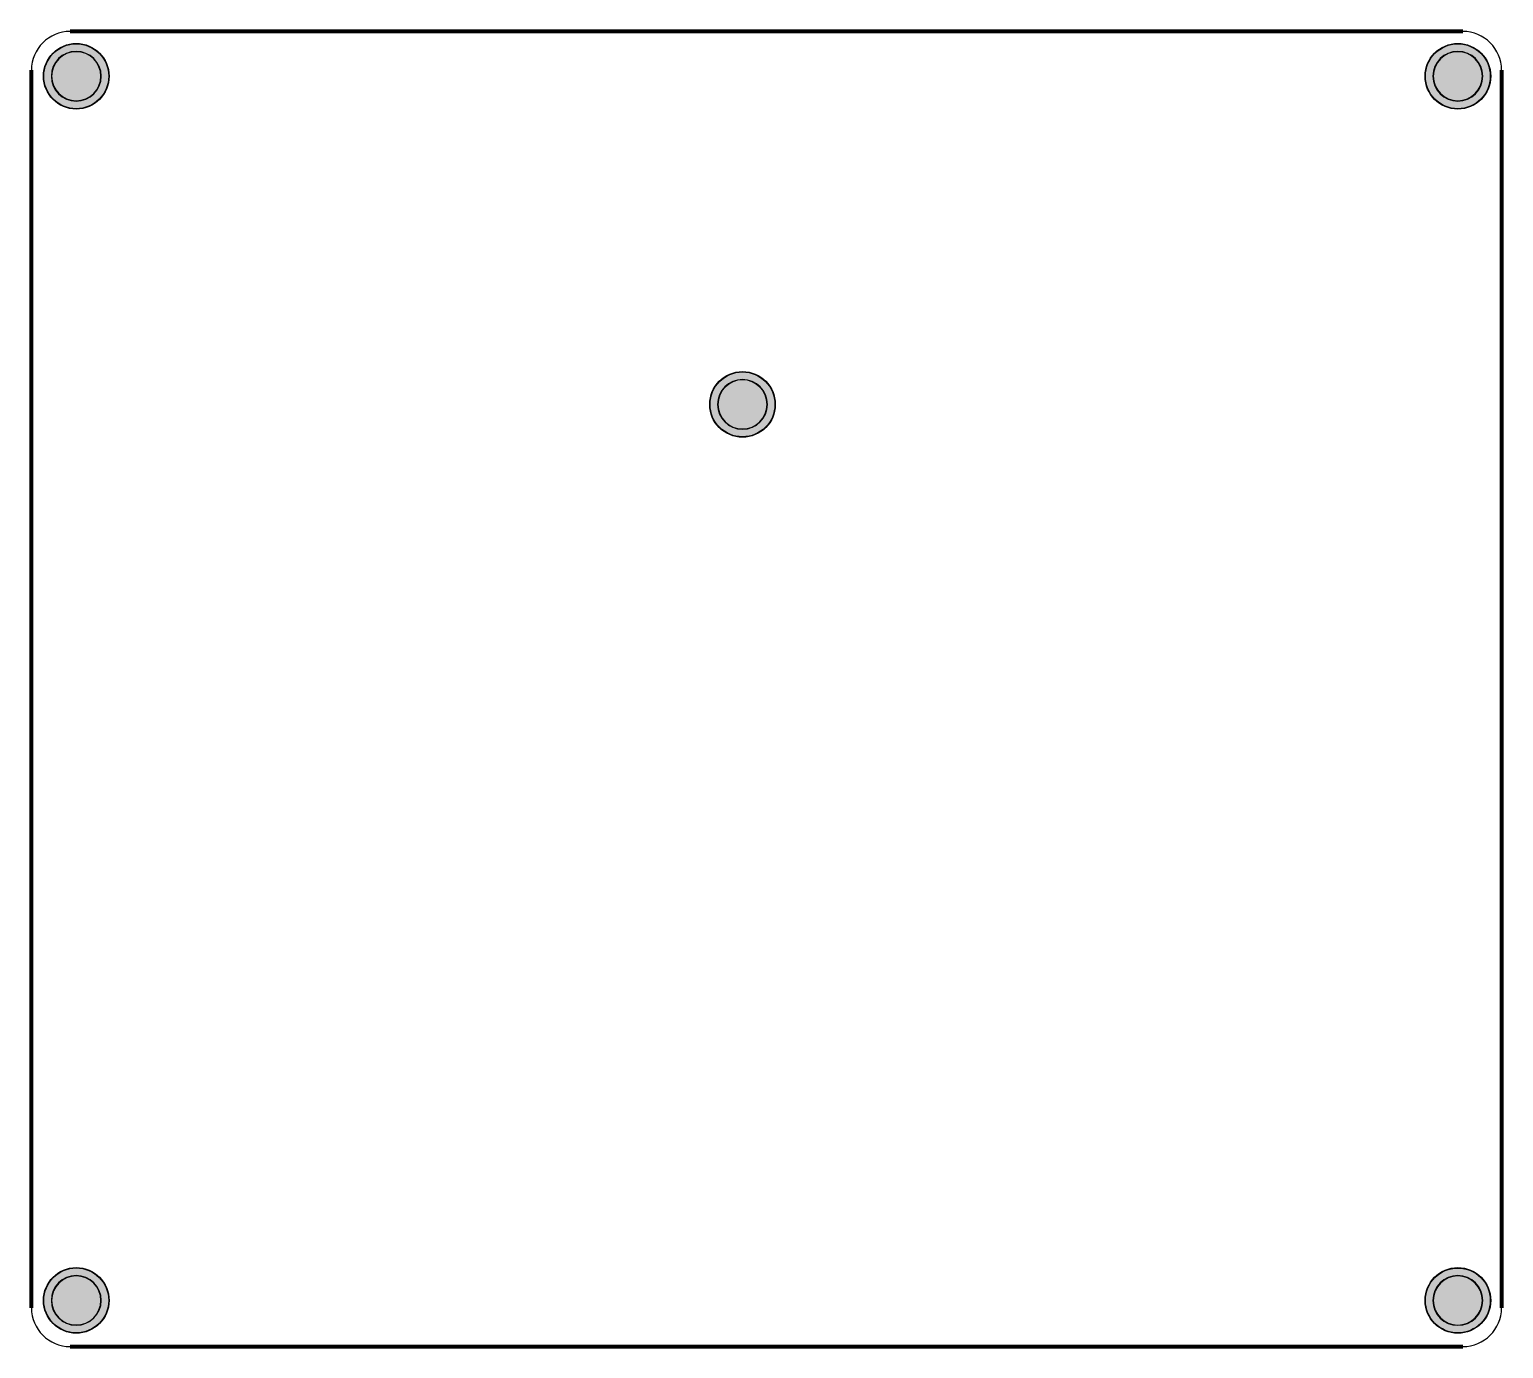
# Model space of a CAD drawing. Header units: millimetres. Extents: x 23.4 to 118.6, y 11.5 to 96.7.
import ezdxf

# ---------------------------------------------------------------- set-up
doc = ezdxf.new("R2010")
doc.units = ezdxf.units.MM
for name, color, linetype, true_color in [('BoardOutLine', 7, 'Continuous', 0xff00ff), ('BottomSolderMaskLayer', 7, 'Continuous', 0xaa00ff), ('Multi-Layer', 7, 'Continuous', 0xc0c0c0), ('TopSolderMaskLayer', 7, 'Continuous', 0x800080)]:
    doc.layers.add(name, color=color, linetype=linetype, true_color=true_color)

msp = doc.modelspace()

# ---------------------------------------------------------------- hatches: boundary and pattern name
at = {"layer": 'BottomSolderMaskLayer'}
for points in [[(24.295, 93.726, 1), (28.537, 93.726, 1)], [(113.576, 93.726, 1), (117.818, 93.726, 1)], [(67.348, 72.517, 1), (71.59, 72.517, 1)], [(24.295, 14.605, 1), (28.537, 14.605, 1)], [(113.576, 14.602, 1), (117.818, 14.602, 1)]]:
    msp.add_hatch(color=256, dxfattribs=at).paths.add_polyline_path(points)
at = {"layer": 'TopSolderMaskLayer'}
for points in [[(24.295, 93.726, 1), (28.537, 93.726, 1)], [(113.576, 93.726, 1), (117.818, 93.726, 1)], [(67.348, 72.517, 1), (71.59, 72.517, 1)], [(24.295, 14.605, 1), (28.537, 14.605, 1)], [(113.576, 14.602, 1), (117.818, 14.602, 1)]]:
    msp.add_hatch(color=256, dxfattribs=at).paths.add_polyline_path(points)

# ---------------------------------------------------------------- linework, layer by layer
at = {"layer": 'BoardOutLine', "const_width": 0.254}
for points in [[(26.02, 96.622), (116.02, 96.622)], [(23.52, 14.122), (23.52, 94.122)], [(118.52, 94.122), (118.52, 14.122)], [(116.02, 11.622), (26.02, 11.622)]]:
    msp.add_lwpolyline(points, dxfattribs=at)
at = {"layer": 'BoardOutLine'}
for centre, start, end in [((26.02, 94.122), 90, 180), ((116.02, 94.122), 0, 90), ((26.02, 14.122), 180, 270), ((116.02, 14.122), 270, 0)]:
    msp.add_arc(centre, 2.5, start, end, dxfattribs=at)
at = {"layer": 'BottomSolderMaskLayer'}
for points in [[(26.419, 95.333), (26.413, 95.333)], [(115.7, 95.333), (115.695, 95.333)], [(26.419, 92.119), (26.413, 92.119)], [(115.7, 92.119), (115.695, 92.119)], [(69.472, 74.124), (69.467, 74.124)], [(69.472, 70.91), (69.467, 70.91)], [(26.419, 16.212), (26.413, 16.212)], [(115.7, 16.209), (115.695, 16.209)], [(26.419, 12.998), (26.413, 12.998)], [(115.7, 12.996), (115.695, 12.996)]]:
    msp.add_lwpolyline(points, close=True, dxfattribs=at)
for centre in [(26.416, 93.726), (115.697, 93.726), (69.469, 72.517), (26.416, 14.605), (115.697, 14.602)]:
    msp.add_circle(centre, 2.121, dxfattribs=at)
for centre, start, end in [((26.413, 93.726), 90, 270), ((26.419, 93.726), 270, 90), ((115.695, 93.726), 90, 270), ((115.7, 93.726), 270, 90), ((69.467, 72.517), 90, 270), ((69.472, 72.517), 270, 90), ((26.413, 14.605), 90, 270), ((26.419, 14.605), 270, 90), ((115.695, 14.603), 90, 270), ((115.7, 14.603), 270, 90)]:
    msp.add_arc(centre, 1.607, start, end, dxfattribs=at)
at = {"layer": 'Multi-Layer'}
for points in [[(26.419, 95.314), (26.414, 95.314)], [(115.7, 95.314), (115.695, 95.314)], [(26.419, 92.139), (26.414, 92.139)], [(115.7, 92.139), (115.695, 92.139)], [(69.472, 74.105), (69.467, 74.105)], [(69.472, 70.93), (69.467, 70.93)], [(26.419, 16.193), (26.414, 16.193)], [(115.7, 16.19), (115.695, 16.19)], [(26.419, 13.018), (26.414, 13.018)], [(115.7, 13.015), (115.695, 13.015)]]:
    msp.add_lwpolyline(points, close=True, dxfattribs=at)
for centre in [(26.416, 93.726), (115.697, 93.726), (69.469, 72.517), (26.416, 14.605), (115.697, 14.602)]:
    msp.add_circle(centre, 2.096, dxfattribs=at)
for centre, start, end in [((26.414, 93.726), 90, 270), ((26.419, 93.726), 270, 90), ((115.695, 93.726), 90, 270), ((115.7, 93.726), 270, 90), ((69.467, 72.517), 90, 270), ((69.472, 72.517), 270, 90), ((26.414, 14.605), 90, 270), ((26.419, 14.605), 270, 90), ((115.695, 14.603), 90, 270), ((115.7, 14.603), 270, 90)]:
    msp.add_arc(centre, 1.588, start, end, dxfattribs=at)
at = {"layer": 'TopSolderMaskLayer'}
for points in [[(26.419, 95.333), (26.413, 95.333)], [(115.7, 95.333), (115.695, 95.333)], [(26.419, 92.119), (26.413, 92.119)], [(115.7, 92.119), (115.695, 92.119)], [(69.472, 74.124), (69.467, 74.124)], [(69.472, 70.91), (69.467, 70.91)], [(26.419, 16.212), (26.413, 16.212)], [(115.7, 16.209), (115.695, 16.209)], [(26.419, 12.998), (26.413, 12.998)], [(115.7, 12.996), (115.695, 12.996)]]:
    msp.add_lwpolyline(points, close=True, dxfattribs=at)
for centre in [(26.416, 93.726), (115.697, 93.726), (69.469, 72.517), (26.416, 14.605), (115.697, 14.602)]:
    msp.add_circle(centre, 2.121, dxfattribs=at)
for centre, start, end in [((26.413, 93.726), 90, 270), ((26.419, 93.726), 270, 90), ((115.695, 93.726), 90, 270), ((115.7, 93.726), 270, 90), ((69.467, 72.517), 90, 270), ((69.472, 72.517), 270, 90), ((26.413, 14.605), 90, 270), ((26.419, 14.605), 270, 90), ((115.695, 14.603), 90, 270), ((115.7, 14.603), 270, 90)]:
    msp.add_arc(centre, 1.607, start, end, dxfattribs=at)

doc.saveas('drawing.dxf')
